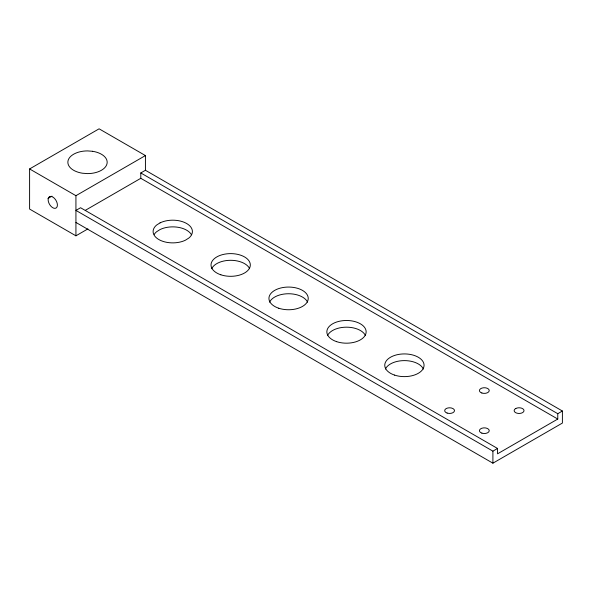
<?xml version="1.0" encoding="UTF-8"?>
<svg xmlns="http://www.w3.org/2000/svg" width="592" height="592" viewBox="0 0 592 592"><rect width="100%" height="100%" fill="white"/><g stroke="black" fill="none" stroke-linecap="round" stroke-linejoin="round"><path stroke-width="0.89" d="M87.912 228.897L75.931 235.816L29.6 209.065L29.6 168.942L99.093 128.819L145.425 155.57L145.425 170.281L562.4 411.018L562.4 423.058L492.907 463.181L75.931 222.444M47.974 198.461L51.963 196.152M29.6 168.942L75.931 195.693L145.425 155.57M140.792 172.953L557.768 413.697L557.768 419.047L140.792 178.303L140.792 172.953L145.425 170.281M85.322 210.338L140.792 178.303M497.539 448.47L80.564 207.733L75.931 210.404L492.907 451.141L497.539 448.47L497.539 453.82L557.768 419.047M557.768 413.697L562.4 411.018M492.907 451.141L492.907 463.181M75.931 195.693L75.931 235.816M154.26 234.373A19.654 11.352 0 0 1 156.614 231.738L160.062 229.548A19.654 11.352 0 0 1 191.475 234.765M211.677 268.716A19.654 11.352 0 0 1 230.665 260.302A19.654 11.352 0 0 1 249.654 268.716M269.589 302.149A19.654 11.352 0 0 1 288.578 293.743A19.654 11.352 0 0 1 307.566 302.149M327.502 335.59A19.654 11.352 0 0 1 346.49 327.176A19.654 11.352 0 0 1 365.479 335.59M385.414 369.023A19.654 11.352 0 0 1 404.403 360.609A19.654 11.352 0 0 1 423.391 369.023M49.491 196.707L48.751 197.388A6.549 3.781 60 0 0 49.943 204.995A6.549 3.781 60 0 0 56.04 208.051L56.78 207.37A6.549 3.781 60 0 0 55.589 199.763A6.549 3.781 60 0 0 49.491 196.707M515.802 408.502L514.966 409.065A4.914 2.834 0 0 0 515.876 412.772A4.914 2.834 0 0 0 522.359 412.735L523.195 412.173A4.914 2.834 0 0 0 522.285 408.465A4.914 2.834 0 0 0 515.802 408.502M160.062 222.866L156.614 225.056A19.654 11.352 0 0 0 159.522 239.923A19.654 11.352 0 0 0 185.437 240.197L188.892 238.006A19.654 11.352 0 0 0 185.984 223.14A19.654 11.352 0 0 0 160.062 222.866M92.604 151.293L87.512 150.908A19.654 11.352 0 0 0 68.028 160.772A19.654 11.352 0 0 0 82.429 173.219L87.512 173.604A19.654 11.352 0 0 0 107.004 163.74A19.654 11.352 0 0 0 92.604 151.293M481.873 393.014A4.914 2.834 0 0 0 489.251 390.557A4.914 2.834 0 0 0 481.873 388.1A4.914 2.834 0 0 0 481.873 393.014M481.873 433.137A4.914 2.834 0 0 0 489.251 430.68A4.914 2.834 0 0 0 481.873 428.223A4.914 2.834 0 0 0 481.873 433.137M447.13 413.075A4.914 2.834 0 0 0 454.501 410.619A4.914 2.834 0 0 0 447.13 408.162A4.914 2.834 0 0 0 447.13 413.075M220.838 274.792A19.654 11.352 0 0 0 250.32 264.964A19.654 11.352 0 0 0 220.838 255.137A19.654 11.352 0 0 0 220.838 274.792M278.751 308.232A19.654 11.352 0 0 0 308.232 298.405A19.654 11.352 0 0 0 278.751 288.578A19.654 11.352 0 0 0 278.751 308.232M336.663 341.665A19.654 11.352 0 0 0 366.145 331.838A19.654 11.352 0 0 0 336.663 322.011A19.654 11.352 0 0 0 336.663 341.665M394.575 375.099A19.654 11.352 0 0 0 424.064 365.271A19.654 11.352 0 0 0 394.575 355.444A19.654 11.352 0 0 0 394.575 375.099"/></g></svg>
